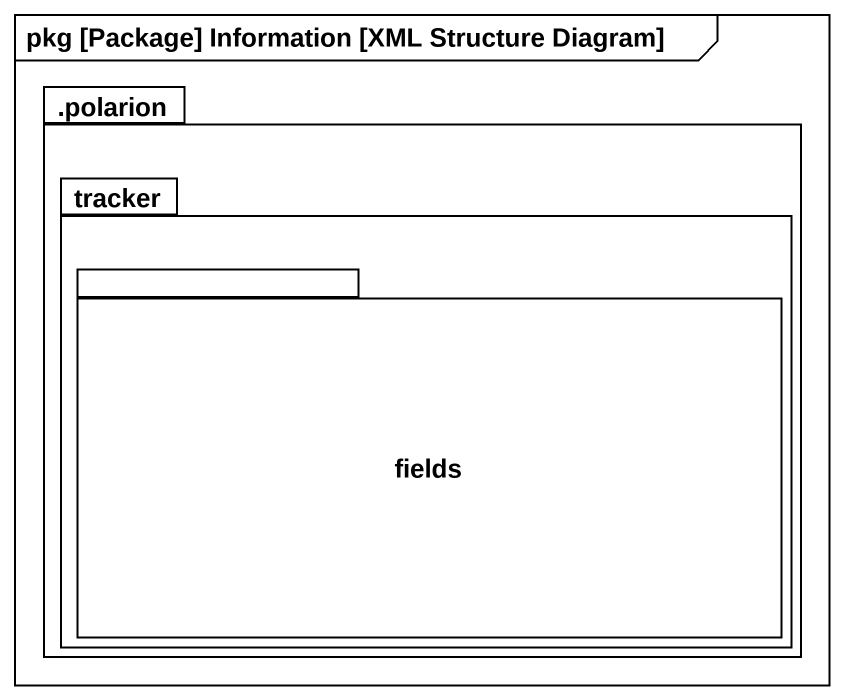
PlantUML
@startuml
mainframe pkg [Package] Information [XML Structure Diagram]
package ".polarion" as polarion {
  package tracker {
    package fields {
    }
  }
}
@enduml
